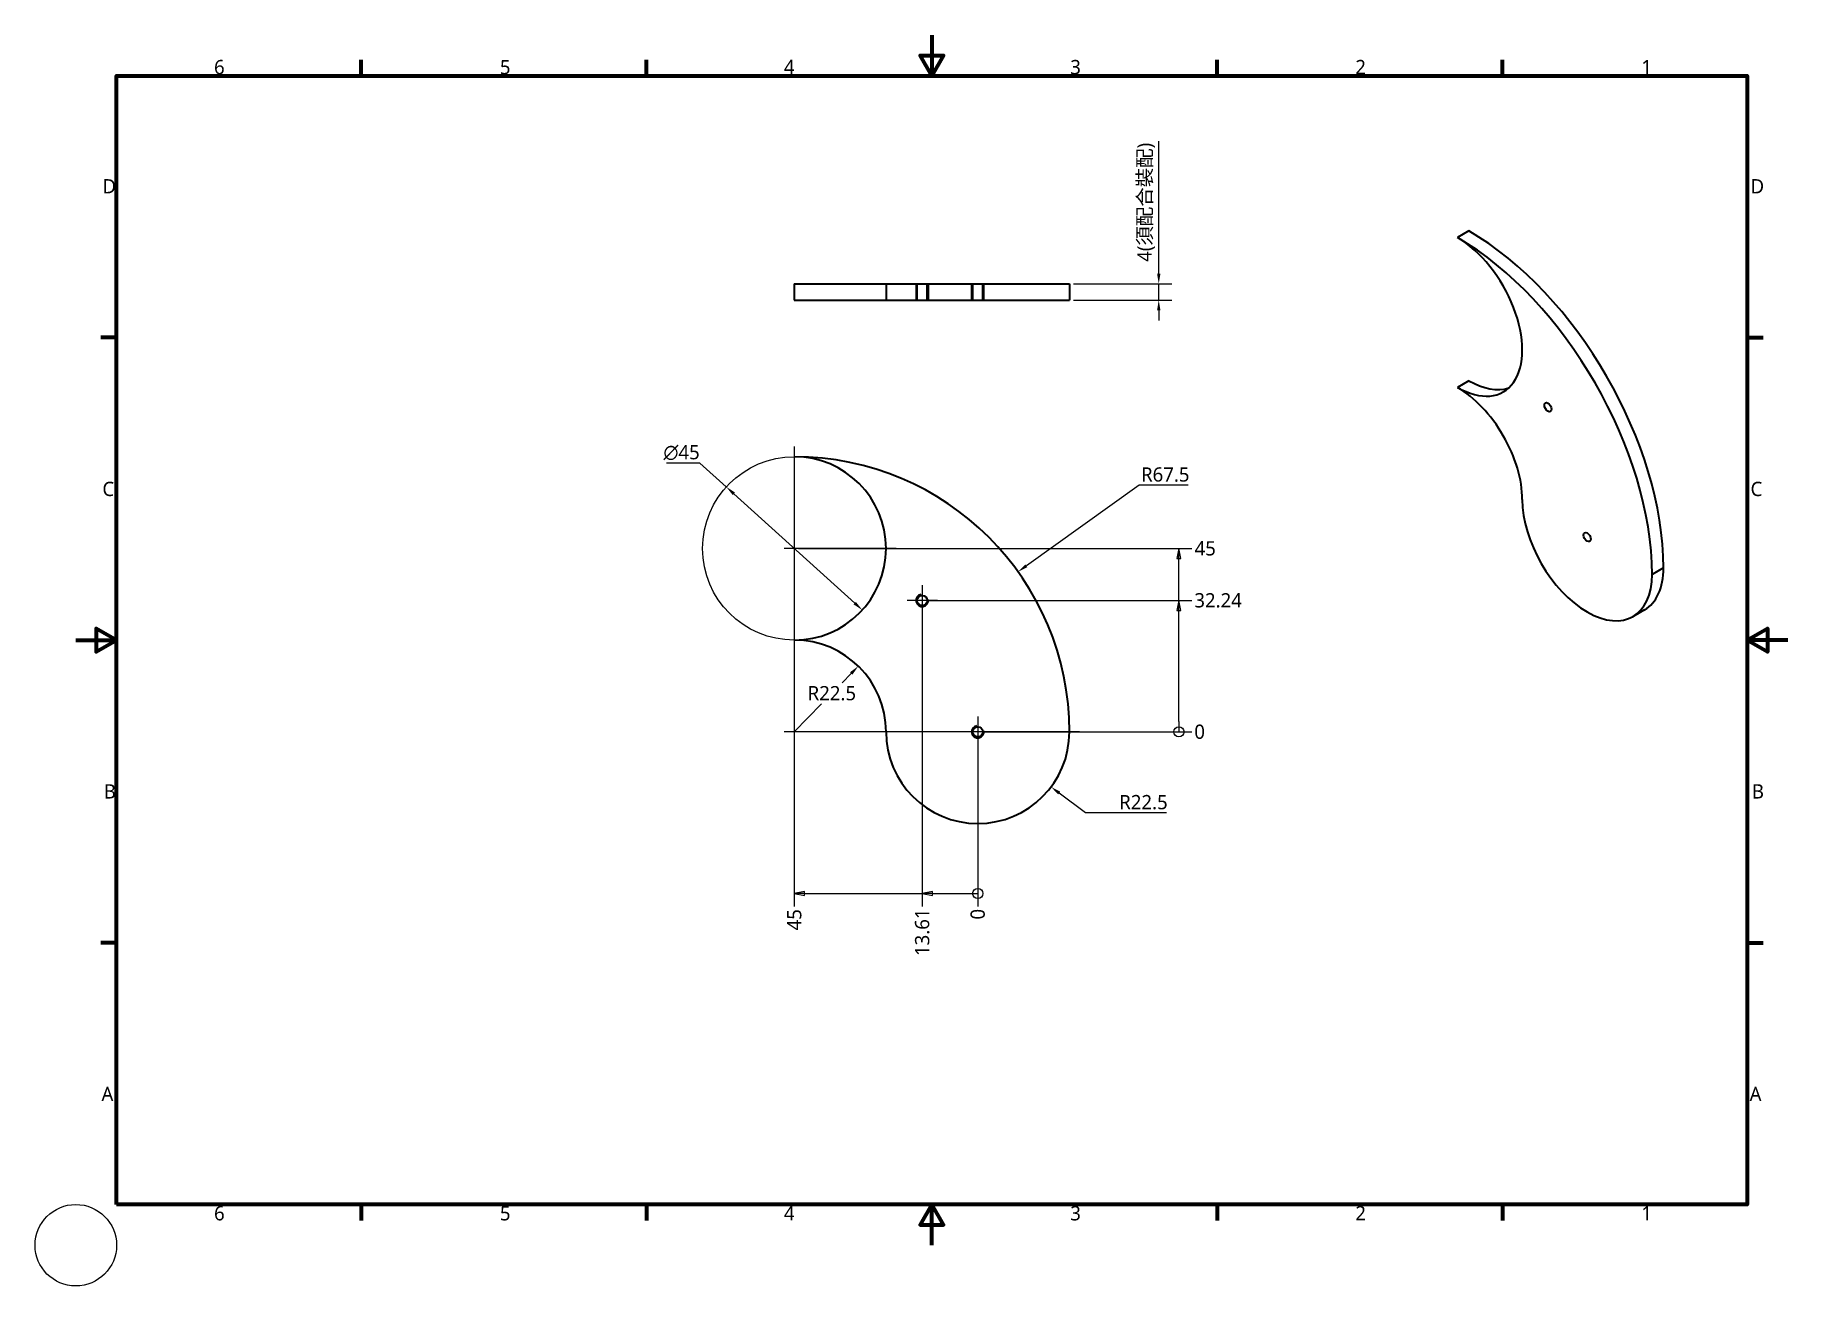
# Model space of a CAD drawing. Header units: millimetres. Extents: x -10 to 420, y -10 to 297.
import ezdxf

# ---------------------------------------------------------------- set-up
doc = ezdxf.new("R2010")
doc.units = ezdxf.units.MM
for name, color, linetype, lineweight, true_color in [('中心標記 (ISO)', 1, 'Continuous', 25, 0xff0000), ('中心線 (ISO)', 1, 'Continuous', 25, 0xff0000), ('圖框 (ISO)', 1, 'Continuous', 70, 0xff0000), ('標註 (ISO)', 5, 'Continuous', 25, 0x0000ff), ('窄部可見 (ISO)', 4, 'Continuous', 35, 0x00ffff), ('草圖幾何圖形 (ISO)', 7, 'Continuous', 25, 0x8000ff), ('隱藏 (ISO)', 3, 'Continuous', 35, 0x00ff00)]:
    doc.layers.add(name, color=color, linetype=linetype, lineweight=lineweight, true_color=true_color)
doc.layers.add('可見 (ISO)', color=7, linetype='Continuous', lineweight=35)
doc.styles.add('註記文字 (ISO)', font='')
doc.styles.get('註記文字 (ISO)').set_extended_font_data('Microsoft JhengHei')
doc.dimstyles.new('預設 (ISO)', dxfattribs={"dimtxt": 3.5, "dimasz": 2.5, "dimexe": 3.175, "dimexo": 1, "dimgap": 0.762, "dimtad": 1, "dimtoh": 1, "dimrnd": 1e-08, "dimdsep": 46, "dimtxsty": '註記文字 (ISO)', "dimcen": 0.09, "dimdle": 10, "dimclrd": 256, "dimclre": 256, "dimclrt": 256, "dimazin": 2, "dimtfac": 0.571429, "dimtmove": 0, "dimatfit": 3, "dimfxl": 1, "dimtolj": 1, "dimtzin": 0, "dimlwd": -1, "dimlwe": -1, "dimarcsym": 0})

# ---------------------------------------------------------------- blocks, each defined once
blk = doc.blocks.new('圖框 預設圖框')
at = {"layer": '圖框 (ISO)'}
for p, q in [((70, 287), (70, 290.9)), ((140, 287), (140, 290.9)), ((280, 287), (280, 290.9)), ((350, 287), (350, 290.9)), ((10, 222.75), (6.1, 222.75)), ((410, 222.75), (413.9, 222.75)), ((10, 74.25), (6.1, 74.25)), ((410, 74.25), (413.9, 74.25)), ((70, 10), (70, 6.1)), ((140, 10), (140, 6.1)), ((280, 10), (280, 6.1)), ((350, 10), (350, 6.1))]:
    blk.add_line(p, q, dxfattribs=at)
at = {"layer": '圖框 (ISO)', "flags": 128}
for points in [[(210, 297), (210, 287), (207.11, 292), (212.89, 292), (210, 287)], [(10, 10), (10, 287), (410, 287), (410, 10), (10, 10)], [(0, 148.5), (10, 148.5), (5, 151.39), (5, 145.61), (10, 148.5)], [(420, 148.5), (410, 148.5), (415, 151.39), (415, 145.61), (410, 148.5)], [(210, 0), (210, 10), (207.11, 5), (212.89, 5), (210, 10)]]:
    blk.add_lwpolyline(points, dxfattribs=at)
at = {"layer": '圖框 (ISO)', "char_height": 3.5, "attachment_point": 7, "style": '註記文字 (ISO)'}
for s, insert in [('6', (33.91, 287.34)), ('5', (104.03, 287.34)), ('4', (173.69, 287.4)), ('3', (243.95, 287.34)), ('2', (313.87, 287.4)), ('1', (384.04, 287.4)), ('D', (6.53, 258.13)), ('D', (410.83, 258.13)), ('C', (6.52, 183.81)), ('C', (410.82, 183.81)), ('B', (6.86, 109.63)), ('B', (411.16, 109.63)), ('A', (6.3, 35.38)), ('A', (410.6, 35.38)), ('6', (33.91, 6.04)), ('5', (104.03, 6.04)), ('4', (173.69, 6.1)), ('3', (243.95, 6.04)), ('2', (313.87, 6.1)), ('1', (384.04, 6.1))]:
    blk.add_mtext(s, dxfattribs=dict(at, insert=insert))
blk = doc.blocks.new('*D8')
at = {"layer": 'Defpoints', "color": 0, "transparency": 16777216}
for p in [(231.14, 165.29), (176.25, 126)]:
    blk.add_point(p, dxfattribs=at)
at = {"layer": '標註 (ISO)', "transparency": 16777216}
for p, q in [((260.85, 186.55), (233.17, 166.74)), ((272.89, 186.55), (260.85, 186.55))]:
    blk.add_line(p, q, dxfattribs=at)
blk.add_solid([(232.93, 167.08), (233.41, 166.4), (231.14, 165.29)], dxfattribs=at)
at = {"layer": '標註 (ISO)', "transparency": 16777216, "insert": (267.25, 189.12), "char_height": 3.5, "attachment_point": 5, "style": '註記文字 (ISO)'}
blk.add_mtext('\\A1;R67.5', dxfattribs=at)
blk = doc.blocks.new('*D9')
at = {"layer": 'Defpoints', "color": 0, "transparency": 16777216}
for p in [(191.95, 142.11), (176.25, 126)]:
    blk.add_point(p, dxfattribs=at)
at = {"layer": '標註 (ISO)', "transparency": 16777216}
for p, q in [((190.21, 140.32), (187.96, 138.02)), ((176.25, 126), (182.95, 132.88))]:
    blk.add_line(p, q, dxfattribs=at)
blk.add_solid([(189.91, 140.61), (190.51, 140.03), (191.95, 142.11)], dxfattribs=at)
at = {"layer": '標註 (ISO)', "transparency": 16777216, "insert": (185.46, 135.45), "char_height": 3.5, "attachment_point": 5, "style": '註記文字 (ISO)'}
blk.add_mtext('\\A1;R22.5', dxfattribs=at)
blk = doc.blocks.new('*D10')
at = {"layer": 'Defpoints', "color": 0, "transparency": 16777216}
for p in [(221.25, 126), (239.23, 112.48)]:
    blk.add_point(p, dxfattribs=at)
at = {"layer": '標註 (ISO)', "transparency": 16777216}
for p, q in [((247.66, 106.14), (241.23, 110.98)), ((267.54, 106.14), (247.66, 106.14))]:
    blk.add_line(p, q, dxfattribs=at)
blk.add_solid([(241.48, 111.31), (240.98, 110.64), (239.23, 112.48)], dxfattribs=at)
at = {"layer": '標註 (ISO)', "transparency": 16777216, "insert": (261.9, 108.71), "char_height": 3.5, "attachment_point": 5, "style": '註記文字 (ISO)'}
blk.add_mtext('\\A1;R22.5', dxfattribs=at)
blk = doc.blocks.new('*D11')
at = {"layer": 'Defpoints', "color": 0, "transparency": 16777216}
for p in [(221.25, 126), (221.25, 126), (221.25, 83.13)]:
    blk.add_point(p, dxfattribs=at)
at = {"layer": '標註 (ISO)', "transparency": 16777216}
blk.add_line((221.25, 125), (221.25, 83.13), dxfattribs=at)
at = {"layer": '標註 (ISO)', "transparency": 16777216, "insert": (221.25, 81.23), "char_height": 3.5, "attachment_point": 5, "rotation": 90, "style": '註記文字 (ISO)'}
blk.add_mtext('\\A1;0', dxfattribs=at)
blk = doc.blocks.new('*D12')
at = {"layer": 'Defpoints', "color": 0, "transparency": 16777216}
for p in [(207.64, 158.24), (221.25, 126), (207.64, 83.13)]:
    blk.add_point(p, dxfattribs=at)
at = {"layer": '標註 (ISO)', "transparency": 16777216}
blk.add_line((207.64, 157.24), (207.64, 83.13), dxfattribs=at)
at = {"layer": '標註 (ISO)', "transparency": 16777216, "insert": (207.64, 76.81), "char_height": 3.5, "attachment_point": 5, "rotation": 90, "style": '註記文字 (ISO)'}
blk.add_mtext('\\A1;13.61', dxfattribs=at)
blk = doc.blocks.new('*D13')
at = {"layer": 'Defpoints', "color": 0, "transparency": 16777216}
for p in [(176.25, 126), (221.25, 126), (176.25, 83.13)]:
    blk.add_point(p, dxfattribs=at)
at = {"layer": '標註 (ISO)', "transparency": 16777216}
blk.add_line((176.25, 125), (176.25, 83.13), dxfattribs=at)
at = {"layer": '標註 (ISO)', "transparency": 16777216, "insert": (176.25, 79.87), "char_height": 3.5, "attachment_point": 5, "rotation": 90, "style": '註記文字 (ISO)'}
blk.add_mtext('\\A1;45', dxfattribs=at)
blk = doc.blocks.new('2dTransSymbol1')
at = {"layer": '標註 (ISO)'}
for p, q in [((178.75, 86.8), (176.25, 86.3)), ((178.75, 86.3), (176.25, 86.3)), ((176.25, 86.3), (178.75, 85.8)), ((178.75, 85.8), (178.75, 86.8)), ((178.75, 86.3), (207.64, 86.3)), ((210.14, 86.8), (207.64, 86.3)), ((210.14, 86.3), (207.64, 86.3)), ((207.64, 86.3), (210.14, 85.8)), ((210.14, 85.8), (210.14, 86.8)), ((210.14, 86.3), (218.75, 86.3)), ((218.75, 86.3), (221.25, 86.3))]:
    blk.add_line(p, q, dxfattribs=at)
at = {"layer": '標註 (ISO)', "flags": 128}
for points in [[(178.75, 86.8), (176.25, 86.3), (178.75, 85.8), (178.75, 86.8)], [(210.14, 86.8), (207.64, 86.3), (210.14, 85.8), (210.14, 86.8)]]:
    blk.add_lwpolyline(points, dxfattribs=at)
at = {"layer": '標註 (ISO)'}
blk.add_circle((221.25, 86.3), 1.25, dxfattribs=at)
for points in [[(178.75, 86.8), (176.25, 86.3), (178.75, 85.8), (178.75, 86.8)], [(210.14, 86.8), (207.64, 86.3), (210.14, 85.8), (210.14, 86.8)]]:
    blk.add_solid(points, dxfattribs=at)
blk = doc.blocks.new('*D15')
at = {"layer": 'Defpoints', "color": 0, "transparency": 16777216}
for p in [(221.25, 126), (221.25, 126), (273.79, 126)]:
    blk.add_point(p, dxfattribs=at)
at = {"layer": '標註 (ISO)', "transparency": 16777216}
blk.add_line((222.25, 126), (273.79, 126), dxfattribs=at)
at = {"layer": '標註 (ISO)', "transparency": 16777216, "insert": (275.68, 126), "char_height": 3.5, "attachment_point": 5, "style": '註記文字 (ISO)'}
blk.add_mtext('\\A1;0', dxfattribs=at)
blk = doc.blocks.new('*D16')
at = {"layer": 'Defpoints', "color": 0, "transparency": 16777216}
for p in [(207.64, 158.24), (273.79, 158.24), (221.25, 126)]:
    blk.add_point(p, dxfattribs=at)
at = {"layer": '標註 (ISO)', "transparency": 16777216}
blk.add_line((208.64, 158.24), (273.79, 158.24), dxfattribs=at)
at = {"layer": '標註 (ISO)', "transparency": 16777216, "insert": (280.21, 158.24), "char_height": 3.5, "attachment_point": 5, "style": '註記文字 (ISO)'}
blk.add_mtext('\\A1;32.24', dxfattribs=at)
blk = doc.blocks.new('*D17')
at = {"layer": 'Defpoints', "color": 0, "transparency": 16777216}
for p in [(176.25, 171), (273.79, 171), (221.25, 126)]:
    blk.add_point(p, dxfattribs=at)
at = {"layer": '標註 (ISO)', "transparency": 16777216}
blk.add_line((177.25, 171), (273.79, 171), dxfattribs=at)
at = {"layer": '標註 (ISO)', "transparency": 16777216, "insert": (277.05, 171), "char_height": 3.5, "attachment_point": 5, "style": '註記文字 (ISO)'}
blk.add_mtext('\\A1;45', dxfattribs=at)
blk = doc.blocks.new('2dTransSymbol2')
at = {"layer": '標註 (ISO)'}
for p, q in [((270.61, 171), (270.11, 168.5)), ((270.11, 168.5), (271.11, 168.5)), ((270.61, 168.5), (270.61, 171)), ((271.11, 168.5), (270.61, 171)), ((270.61, 158.24), (270.61, 168.5)), ((270.61, 158.24), (270.11, 155.74)), ((270.11, 155.74), (271.11, 155.74)), ((270.61, 155.74), (270.61, 158.24)), ((271.11, 155.74), (270.61, 158.24)), ((270.61, 128.5), (270.61, 155.74)), ((270.61, 128.5), (270.61, 126))]:
    blk.add_line(p, q, dxfattribs=at)
at = {"layer": '標註 (ISO)', "flags": 128}
for points in [[(271.11, 168.5), (270.61, 171), (270.11, 168.5), (271.11, 168.5)], [(271.11, 155.74), (270.61, 158.24), (270.11, 155.74), (271.11, 155.74)]]:
    blk.add_lwpolyline(points, dxfattribs=at)
at = {"layer": '標註 (ISO)'}
blk.add_circle((270.61, 126), 1.25, dxfattribs=at)
for points in [[(271.11, 168.5), (270.61, 171), (270.11, 168.5), (271.11, 168.5)], [(271.11, 155.74), (270.61, 158.24), (270.11, 155.74), (271.11, 155.74)]]:
    blk.add_solid(points, dxfattribs=at)
blk = doc.blocks.new('*D19')
at = {"layer": 'Defpoints', "color": 0, "transparency": 16777216}
for p in [(243.75, 235.97), (243.75, 231.97), (265.65, 231.97)]:
    blk.add_point(p, dxfattribs=at)
at = {"layer": '標註 (ISO)', "transparency": 16777216}
for p, q in [((265.65, 238.47), (265.65, 270.93)), ((244.75, 235.97), (268.83, 235.97)), ((265.65, 231.97), (265.65, 235.97)), ((244.75, 231.97), (268.83, 231.97)), ((265.65, 229.47), (265.65, 226.97))]:
    blk.add_line(p, q, dxfattribs=at)
for points in [[(265.24, 238.47), (266.07, 238.47), (265.65, 235.97)], [(265.24, 229.47), (266.07, 229.47), (265.65, 231.97)]]:
    blk.add_solid(points, dxfattribs=at)
at = {"layer": '標註 (ISO)', "transparency": 16777216, "insert": (262.56, 255.95), "char_height": 3.5, "attachment_point": 5, "rotation": 90, "style": '註記文字 (ISO)'}
blk.add_mtext('\\A1;\\f微軟正黑體|b0|i0;\\H3.5000;4(須配合裝配)', dxfattribs=at)
blk = doc.blocks.new('*D20')
at = {"layer": 'Defpoints', "color": 0, "transparency": 16777216}
for p in [(159.57, 186.1), (192.93, 155.9)]:
    blk.add_point(p, dxfattribs=at)
at = {"layer": '標註 (ISO)', "transparency": 16777216}
for p, q in [((153.1, 191.96), (144.86, 191.96)), ((159.57, 186.1), (153.1, 191.96)), ((191.08, 157.58), (161.42, 184.42))]:
    blk.add_line(p, q, dxfattribs=at)
for points in [[(161.7, 184.73), (161.15, 184.12), (159.57, 186.1)], [(191.35, 157.88), (190.8, 157.27), (192.93, 155.9)]]:
    blk.add_solid(points, dxfattribs=at)
at = {"layer": '標註 (ISO)', "transparency": 16777216, "insert": (148.6, 194.51), "char_height": 3.5, "attachment_point": 5, "style": '註記文字 (ISO)'}
blk.add_mtext('\\A1;∅45', dxfattribs=at)

msp = doc.modelspace()

# ---------------------------------------------------------------- linework, layer by layer
at = {"layer": '中心標記 (ISO)', "linetype": 'Continuous'}
for p, q in [((176.25, 196), (176.25, 146)), ((176.25, 196), (176.25, 123.5)), ((201.25, 171), (173.75, 171)), ((207.6389, 161.9745), (207.6389, 154.5155)), ((211.3684, 158.245), (203.9094, 158.245)), ((221.25, 129.7295), (221.25, 122.2705)), ((246.25, 126), (173.75, 126)), ((224.9795, 126), (217.5205, 126))]:
    msp.add_line(p, q, dxfattribs=at)
at = {"layer": '中心線 (ISO)', "linetype": 'Continuous'}
msp.add_circle((0, 0), 10, dxfattribs=at)
at = {"layer": '可見 (ISO)'}
for p, q in [((341.7552, 248.9103), (338.9267, 247.2773)), ((176.25, 235.9675), (176.25, 231.9675)), ((176.25, 235.9675), (243.75, 235.9675)), ((243.75, 235.9675), (243.75, 231.9675)), ((176.25, 231.9675), (243.75, 231.9675)), ((341.7552, 212.168), (338.9267, 210.535)), ((384.825, 155.9401), (381.9965, 154.3071))]:
    msp.add_line(p, q, dxfattribs=at)
for centre in [(207.6389, 158.245), (221.25, 126)]:
    msp.add_circle(centre, 1.2295, dxfattribs=at)
for centre, radius, start, end in [((176.25, 171), 22.5, 270, 90), ((176.25, 126), 67.5, 0, 90), ((176.25, 126), 22.5, 0, 90), ((221.25, 126), 22.5, 180, 0)]:
    msp.add_arc(centre, radius, start, end, dxfattribs=at)
for centre, major_axis, start_param, end_param in [((338.9267, 228.9062), (11.25, -19.4856), 5.49778714, 8.6393798), ((338.9267, 192.1638), (-33.75, 58.4567), 3.92699082, 5.49778714), ((341.7552, 193.7968), (-33.75, 58.4567), 3.92699082, 5.49778714), ((341.7552, 230.5392), (11.25, -19.4856), 5.49778714, 6.15714398), ((338.9267, 192.1638), (11.25, -19.4856), 0.78539816, 2.35619449), ((370.7465, 173.7926), (11.25, -19.4856), 3.92699082, 7.06858347), ((373.575, 175.4256), (11.25, -19.4856), 0, 0.78539816)]:
    msp.add_ellipse(centre, major_axis=major_axis, ratio=0.57735027, start_param=start_param, end_param=end_param, dxfattribs=at)
for centre in [(361.122, 205.6773), (370.7465, 173.7926)]:
    msp.add_ellipse(centre, major_axis=(0.6148, -1.0648), ratio=0.57735027, dxfattribs=at)
at = {"layer": '窄部可見 (ISO)'}
msp.add_line((389.4849, 166.2401), (386.6564, 164.6071), dxfattribs=at)
for centre in [(207.6389, 158.245), (221.25, 126)]:
    msp.add_arc(centre, 1.5, 100, 10, dxfattribs=at)
at = {"layer": '草圖幾何圖形 (ISO)', "color": 131, "linetype": 'Continuous', "true_color": 0x80ffff}
msp.add_circle((176.25, 171), 22.5, dxfattribs=at)
at = {"layer": '隱藏 (ISO)'}
for p, q in [((198.75, 235.9675), (198.75, 231.9675)), ((206.1389, 235.9675), (206.1389, 231.9675)), ((206.4094, 231.9675), (206.4094, 235.9675)), ((208.8684, 231.9675), (208.8684, 235.9675)), ((209.1389, 231.9675), (209.1389, 235.9675)), ((219.75, 235.9675), (219.75, 231.9675)), ((220.0205, 231.9675), (220.0205, 235.9675)), ((222.4795, 231.9675), (222.4795, 235.9675)), ((222.75, 231.9675), (222.75, 235.9675))]:
    msp.add_line(p, q, dxfattribs=at)

# ---------------------------------------------------------------- block references
msp.add_blockref('圖框 預設圖框', (0, 0))
at = {"layer": '標註 (ISO)'}
for name in ['2dTransSymbol2', '2dTransSymbol1']:
    msp.add_blockref(name, (0, 0), dxfattribs=at)

# ---------------------------------------------------------------- dimensions: what is measured, and where the dimension line sits
dim = msp.add_linear_dim(base=(265.6538, 231.9675), p1=(243.75, 235.9675), p2=(243.75, 231.9675), angle=90, text='\\f微軟正黑體|b0|i0;\\H3.5000;<>(須配合裝配)', dimstyle='預設 (ISO)', override={"dimgap": 0.762, "dimtoh": 0, "dimdec": 2, "dimtol": 0, "dimlim": 0, "dimtp": 0, "dimtm": 0, "dimtdec": 2, "dimtofl": 1, "dimatfit": 1}, dxfattribs=at)
dim.commit()
dim.dimension.update_dxf_attribs({"geometry": '*D19', "text_midpoint": (265.6538, 255.9464), "dimtype": 160})
dim = msp.add_diameter_dim_2p(p1=(192.9284, 155.8977), p2=(159.5716, 186.1023), dimstyle='預設 (ISO)', override={"dimgap": 0.762, "dimtih": 1, "dimdec": 2, "dimlfac": 1, "dimtol": 0, "dimlim": 0, "dimtp": 0, "dimtm": 0, "dimtdec": 2, "dimatfit": 2}, dxfattribs=at)
dim.commit()
dim.dimension.update_dxf_attribs({"geometry": '*D20', "text_midpoint": (148.5989, 191.9645), "dimtype": 163})
for center, mpoint, override, picture, middle in [((176.25, 126), (231.1383, 165.2877), {"dimgap": 0.762, "dimtih": 1, "dimdec": 2, "dimlfac": 1, "dimcen": 0, "dimtol": 0, "dimlim": 0, "dimtp": 0, "dimtm": 0, "dimtdec": 2, "dimtofl": 0}, '*D8', (267.2493, 186.5513)), ((176.25, 126), (191.9525, 142.1146), {"dimgap": 0.762, "dimtih": 1, "dimdec": 2, "dimlfac": 1, "dimcen": 0, "dimdle": 0, "dimtol": 0, "dimlim": 0, "dimtp": 0, "dimtm": 0, "dimtdec": 2, "dimtofl": 0, "dimtmove": 2}, '*D9', (185.4582, 135.4499)), ((221.25, 126), (239.2344, 112.4793), {"dimgap": 0.762, "dimtih": 1, "dimdec": 2, "dimlfac": 1, "dimcen": 0, "dimtol": 0, "dimlim": 0, "dimtp": 0, "dimtm": 0, "dimtdec": 2, "dimtofl": 0}, '*D10', (261.9024, 106.1416))]:
    dim = msp.add_radius_dim(center=center, mpoint=mpoint, dimstyle='預設 (ISO)', override=override, dxfattribs=at)
    dim.commit()
    dim.dimension.update_dxf_attribs({"geometry": picture, "text_midpoint": middle, "dimtype": 164})
for feature_location, offset, dtype, picture, middle in [((176.25, 171), (97.5398, 0), 0, '*D17', (277.0508, 171)), ((207.63889, 158.24496), (66.15093, 0), 0, '*D16', (280.20514, 158.24496)), ((207.6389, 158.245), (0, -75.1186), 1, '*D12', (207.6389, 76.8149)), ((176.25, 126), (0, -42.8737), 1, '*D13', (176.25, 79.8653)), ((221.25, 126), (0, -42.8736793212), 1, '*D11', (221.25, 81.232300022)), ((221.25, 126), (52.5398149915, 0), 0, '*D15', (275.6838356482, 126))]:
    dim = msp.add_ordinate_dim(feature_location=feature_location, offset=offset, dtype=dtype, origin=(221.25, 126), dimstyle='預設 (ISO)', override={"dimgap": 0.762, "dimtad": 0, "dimdec": 2, "dimtol": 0, "dimlim": 0, "dimtp": 0, "dimtm": 0, "dimtdec": 2}, dxfattribs=at)
    dim.commit()
    dim.dimension.update_dxf_attribs({"geometry": picture, "text_midpoint": middle})

doc.saveas('drawing.dxf')
